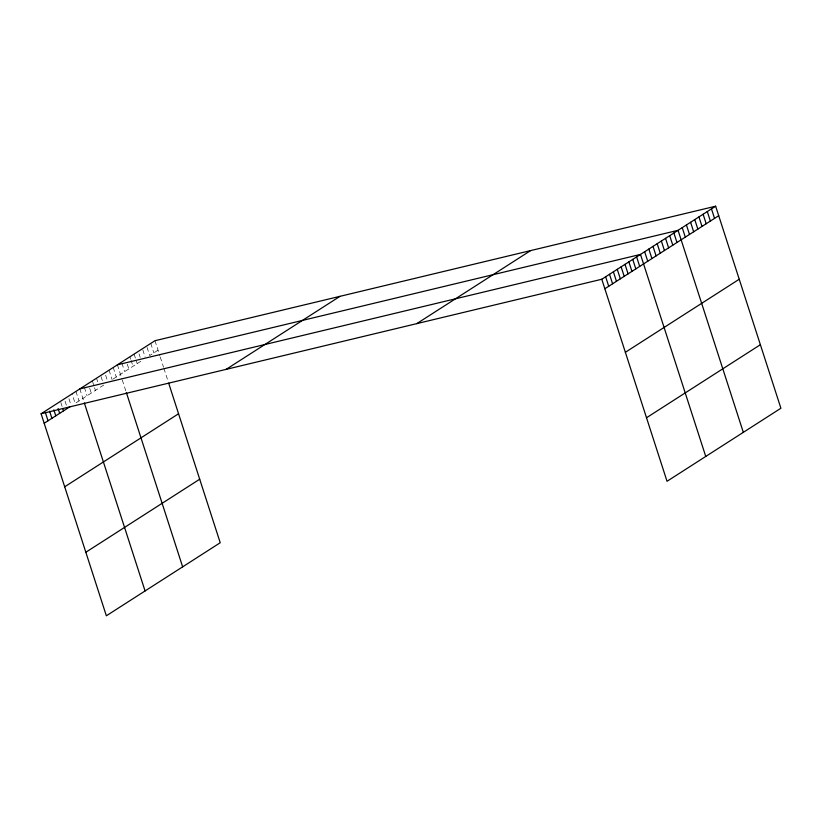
<?xml version="1.0" encoding="UTF-8"?>
<svg xmlns="http://www.w3.org/2000/svg" width="822" height="822" viewBox="0 0 822 822"><rect width="100%" height="100%" fill="white"/><g stroke="black" fill="none" stroke-linecap="round" stroke-linejoin="round"><path stroke-width="0.62" stroke-dasharray="4.11 3.08" d="M103.767 385.035L75.141 403.397L72.069 393.892M113.159 379.004L141.343 360.93M158.04 350.213L149.686 355.577L146.624 346.072M154.968 340.719L159.869 355.895M160.239 357.025L163.537 367.239M163.907 368.369L167.935 380.853M150.796 343.391L153.868 352.895M142.833 349.936L145.134 357.067M139.041 353.809L140.192 357.365M134.099 354.107L137.161 363.612M129.917 356.789L130.688 359.163M131.068 360.344L132.989 366.283M127.276 364.218L128.818 368.965M121.954 363.334L124.636 371.647M117.392 364.824L121.933 378.86M122.293 379.99L125.961 391.344M113.22 367.496L116.292 377M109.049 370.177L112.111 379.682M105.637 375.233L107.168 379.98M101.075 376.723L102.616 381.47M96.513 378.212L97.664 381.778M92.341 380.884L95.414 390.388M89.701 388.323L91.232 393.07M84.378 387.429L87.06 395.752M79.816 388.919L83.988 401.824M75.943 391.406L79.015 400.91M68.966 398.752L70.887 404.691M65.092 401.228L66.633 405.986M60.838 402.523L62.38 407.28"/><path stroke-width="1.23" d="M168.664 383.124L220.224 542.746L106.357 615.791L41.1 413.754L154.968 340.719L715.643 206.209L780.9 408.246L667.032 481.281L601.776 279.254L715.643 206.209M44.172 423.258L70.302 406.5M226.122 369.376L340 296.331M64.691 486.788L178.559 413.754M416.754 323.642L530.622 250.597M85.837 552.25L199.705 479.216M604.838 288.758L718.716 215.713M625.367 352.289L739.235 279.244M646.503 417.751L760.381 344.706M117.392 364.824L678.068 230.314L743.324 432.341M79.816 388.919L640.492 254.419L705.749 456.446M41.1 413.754L601.776 279.254M711.472 208.891L714.544 218.395M707.3 211.573L710.362 221.067M703.118 214.244L706.19 223.748M698.947 216.926L702.019 226.43M694.765 219.608L697.837 229.102M690.593 222.279L693.665 231.783M686.421 224.961L689.483 234.465M682.239 227.643L685.312 237.137M673.896 232.996L676.958 242.5M669.714 235.678L672.786 245.172M665.543 238.349L668.615 247.854M661.371 241.031L664.433 250.535M657.189 243.702L660.261 253.207M653.017 246.384L656.09 255.889M648.846 249.066L651.908 258.56M644.664 251.738L647.736 261.242M636.618 256.906L639.691 266.4M632.745 259.382L635.817 268.886M628.871 261.869L631.943 271.373M625.008 264.355L628.07 273.86M621.134 266.842L624.196 276.336M617.26 269.318L620.333 278.822M613.387 271.805L616.459 281.309M609.513 274.291L612.585 283.785M605.65 276.767L608.712 286.272M126.331 392.474L182.648 566.851M84.347 402.965L145.073 590.956M62.76 408.462L63.53 410.846M58.126 408.575L59.657 413.322M53.862 409.87L55.783 415.809M49.608 411.164L51.909 418.295M45.354 412.459L48.036 420.772"/></g></svg>
